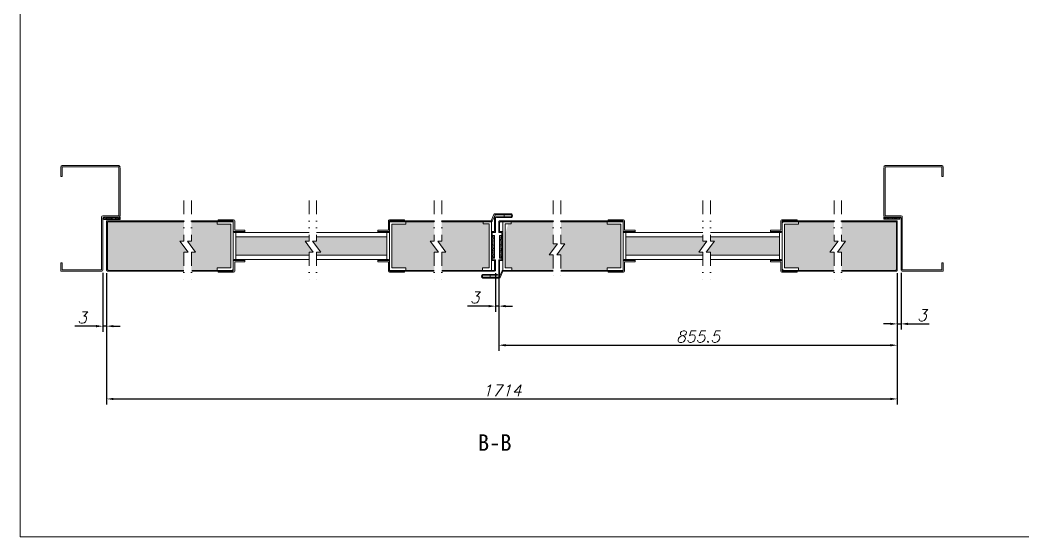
# Model space of a CAD drawing. Extents: x 840 to 463068, y -166519 to 7717.
# Drawn here: x 21054 to 24799, y -397 to 1533 of the extents above; entities that cross this region are included whole.
import ezdxf

# ---------------------------------------------------------------- set-up
doc = ezdxf.new("R2010")
doc.units = 0
doc.header["$LTSCALE"] = 4
doc.linetypes.add('DIVIDE', pattern=[31.75, 12.7, -6.35, 0, -6.35, 0, -6.35])
doc.layers.get('0').update_dxf_attribs({"linetype": 'CONTINUOUS', "lineweight": 13})
doc.layers.get('DEFPOINTS').update_dxf_attribs({"linetype": 'CONTINUOUS', "lineweight": 13})
for name, color, linetype, lineweight in [('HATCH', 6, 'CONTINUOUS', 13), ('剖断线', 2, 'DIVIDE', 13), ('填充', 6, 'CONTINUOUS', 13), ('标注', 3, 'CONTINUOUS', 13), ('粗实线', 7, 'CONTINUOUS', 30)]:
    doc.layers.add(name, color=color, linetype=linetype, lineweight=lineweight)
doc.styles.get("Standard").update_dxf_attribs({"font": ''})
doc.styles.add('仿宋', font='italic.shx')
doc.styles.get('Standard').set_extended_font_data('@FangSong_GB2312')
doc.dimstyles.new('17X-4', dxfattribs={"dimscale": 17, "dimtxt": 2.5, "dimasz": 1.5, "dimexe": 1.25, "dimexo": 0.625, "dimtad": 1, "dimlfac": 0.25, "dimdsep": 46, "dimtxsty": '仿宋', "dimcen": 2.5, "dimclrt": 7, "dimadec": 0, "dimazin": 0, "dimtfac": 1, "dimtmove": 0, "dimatfit": 3, "dimfxl": 1, "dimarcsym": 0})
pattern_1 = [(50, (-93883.7168, -57564.5312), (3.64369338, -0.31878171), [0.381, -4.191]), (355, (-93883.7168, -57564.5312), (-0.70485652, 3.82113286), [0.3048, -3.3528]), (100.451, (-93883.413, -57564.5578), (2.93885003, 3.50233376), [0.3238, -3.5618]), (46.1842, (-93883.717, -57563.515), (5.42158082, -0.84084656), [0.5715, -6.2865]), (96.6356, (-93883.265, -57563.5853), (4.7480847, 4.94851112), [0.4857, -5.3427]), (351.184, (-93883.717, -57563.515), (4.74809212, 4.94850236), [0.4572, -5.0292]), (21, (-93883.2088, -57563.7692), (3.0322976, -2.04531037), [0.381, -4.191]), (326, (-93883.2088, -57563.7692), (1.23604057, 3.68375932), [0.3048, -3.3528]), (71.4514, (-93882.956, -57563.9396), (4.26832982, 1.63845715), [0.3238, -3.5618]), (37.5, (-93883.7168, -57564.5312), (0.061772065, 1.691100777), [0, -3.31216, 0, -3.4036, 0, -3.3655]), (7.5, (-93883.7168, -57564.5312), (1.33639325, 2.003611496), [0, -1.94056, 0, -3.23596, 0, -1.2827]), (327.5, (-93884.8496, -57564.5312), (2.711811903, -0.11457488), [0, -1.27, 0, -3.9624, 0, -5.2578]), (317.5, (-93885.3576, -57564.5312), (2.962583628, 0.50852982), [0, -1.651, 0, -2.63144, 0, -3.7338])]
pattern_2 = [(50, (-93708.7168, -57564.5312), (3.64369338, -0.31878171), [0.381, -4.191]), (355, (-93708.7168, -57564.5312), (-0.70485652, 3.82113286), [0.3048, -3.3528]), (100.451, (-93708.413, -57564.5578), (2.93885003, 3.50233376), [0.3238, -3.5618]), (46.1842, (-93708.717, -57563.515), (5.42158082, -0.84084656), [0.5715, -6.2865]), (96.6356, (-93708.265, -57563.5853), (4.74808469, 4.94851112), [0.4857, -5.3427]), (351.184, (-93708.717, -57563.515), (4.74809212, 4.94850236), [0.4572, -5.0292]), (21, (-93708.2088, -57563.7692), (3.0322976, -2.04531037), [0.381, -4.191]), (326, (-93708.2088, -57563.7692), (1.23604057, 3.68375932), [0.3048, -3.3528]), (71.4514, (-93707.956, -57563.9396), (4.26832982, 1.63845715), [0.3238, -3.5618]), (37.5, (-93708.7168, -57564.5312), (0.061772065, 1.691100777), [0, -3.31216, 0, -3.4036, 0, -3.3655]), (7.5, (-93708.7168, -57564.5312), (1.33639325, 2.003611496), [0, -1.94056, 0, -3.23596, 0, -1.2827]), (327.5, (-93709.8496, -57564.5312), (2.711811903, -0.11457488), [0, -1.27, 0, -3.9624, 0, -5.2578]), (317.5, (-93710.3576, -57564.5312), (2.962583628, 0.50852982), [0, -1.651, 0, -2.63144, 0, -3.7338])]
pattern_3 = [(130, (139623.7464, -57564.5312), (-3.64369338, -0.31878171), [0.381, -4.191]), (185, (139623.7464, -57564.5312), (0.70485652, 3.82113286), [0.3048, -3.3528]), (79.549, (139623.4428, -57564.5578), (-2.93885003, 3.50233376), [0.3238, -3.5618]), (133.8158, (139623.7464, -57563.515), (-5.42158082, -0.84084656), [0.5715, -6.2865]), (83.3644, (139623.2946, -57563.5853), (-4.7480847, 4.94851112), [0.4857, -5.3427]), (188.816, (139623.7464, -57563.515), (-4.74809212, 4.94850236), [0.4572, -5.0292]), (159, (139623.2384, -57563.7692), (-3.0322976, -2.04531037), [0.381, -4.191]), (214, (139623.2384, -57563.7692), (-1.23604057, 3.68375932), [0.3048, -3.3528]), (108.5486, (139622.9857, -57563.9396), (-4.26832982, 1.63845715), [0.3238, -3.5618]), (142.5, (139623.7464, -57564.5312), (-0.061772065, 1.691100777), [0, -3.31216, 0, -3.4036, 0, -3.3655]), (172.5, (139623.7464, -57564.5312), (-1.33639325, 2.003611496), [0, -1.94056, 0, -3.23596, 0, -1.2827]), (212.5, (139624.8793, -57564.5312), (-2.711811903, -0.11457488), [0, -1.27, 0, -3.9624, 0, -5.2578]), (222.5, (139625.3873, -57564.5312), (-2.962583628, 0.50852982), [0, -1.651, 0, -2.63144, 0, -3.7338])]
pattern_4 = [(130, (139458.7464, -57564.5312), (-3.64369338, -0.31878171), [0.381, -4.191]), (185, (139458.7464, -57564.5312), (0.70485652, 3.82113286), [0.3048, -3.3528]), (79.549, (139458.4428, -57564.5578), (-2.93885003, 3.50233376), [0.3238, -3.5618]), (133.8158, (139458.7464, -57563.515), (-5.42158082, -0.84084656), [0.5715, -6.2865]), (83.3644, (139458.2946, -57563.5853), (-4.74808469, 4.94851112), [0.4857, -5.3427]), (188.816, (139458.7464, -57563.515), (-4.74809212, 4.94850236), [0.4572, -5.0292]), (159, (139458.2384, -57563.7692), (-3.0322976, -2.04531037), [0.381, -4.191]), (214, (139458.2384, -57563.7692), (-1.23604057, 3.68375932), [0.3048, -3.3528]), (108.5486, (139457.9857, -57563.9396), (-4.26832982, 1.63845715), [0.3238, -3.5618]), (142.5, (139458.7464, -57564.5312), (-0.061772065, 1.691100777), [0, -3.31216, 0, -3.4036, 0, -3.3655]), (172.5, (139458.7464, -57564.5312), (-1.33639325, 2.003611496), [0, -1.94056, 0, -3.23596, 0, -1.2827]), (212.5, (139459.8793, -57564.5312), (-2.711811903, -0.11457488), [0, -1.27, 0, -3.9624, 0, -5.2578]), (222.5, (139460.3873, -57564.5312), (-2.962583628, 0.50852982), [0, -1.651, 0, -2.63144, 0, -3.7338])]

# ---------------------------------------------------------------- blocks, each defined once
blk = doc.blocks.new('*D18')
at = {"layer": 'DEFPOINTS', "color": 0, "transparency": 16777216}
for p in [(22829.2, 598.4), (22841.2, 580), (22841.2, 464.7)]:
    blk.add_point(p, dxfattribs=at)
at = {"layer": '标注', "color": 0, "lineweight": -2, "transparency": 16777216}
for p, q in [((22829.2, 587.7), (22829.2, 443.5)), ((22841.2, 569.3), (22841.2, 443.5)), ((22803.7, 464.7), (22724.6, 464.7)), ((22841.2, 464.7), (22829.2, 464.7)), ((22866.7, 464.7), (22892.2, 464.7))]:
    blk.add_line(p, q, dxfattribs=at)
at = {"layer": '标注', "color": 0, "transparency": 16777216}
for points in [[(22803.7, 469), (22803.7, 460.5), (22829.2, 464.7)], [(22866.7, 469), (22866.7, 460.5), (22841.2, 464.7)]]:
    blk.add_solid(points, dxfattribs=at)
at = {"layer": '标注', "color": 7, "lineweight": 18, "transparency": 16777216, "insert": (22751.4, 496.6), "char_height": 42.5, "attachment_point": 5, "style": '仿宋'}
blk.add_mtext('3', dxfattribs=at)
blk = doc.blocks.new('*D19')
at = {"layer": 'DEFPOINTS', "color": 0, "transparency": 16777216}
for p in [(22841.3, 595.3), (24329.6, 598.4), (24329.6, 318.8)]:
    blk.add_point(p, dxfattribs=at)
at = {"layer": '标注', "color": 0, "lineweight": -2, "transparency": 16777216}
for p, q in [((22841.3, 584.7), (22841.3, 297.5)), ((24329.6, 587.7), (24329.6, 297.5)), ((22866.8, 318.8), (24304.1, 318.8))]:
    blk.add_line(p, q, dxfattribs=at)
at = {"layer": '标注', "color": 0, "transparency": 16777216}
for points in [[(22866.8, 323), (22866.8, 314.5), (22841.3, 318.8)], [(24304.1, 323), (24304.1, 314.5), (24329.6, 318.8)]]:
    blk.add_solid(points, dxfattribs=at)
at = {"layer": '标注', "color": 7, "lineweight": 18, "transparency": 16777216, "insert": (23585.5, 350.7), "char_height": 42.5, "attachment_point": 5, "style": '仿宋'}
blk.add_mtext('855.5', dxfattribs=at)
blk = doc.blocks.new('*D20')
at = {"layer": 'DEFPOINTS', "color": 0, "transparency": 16777216}
for p in [(21363.2, 600), (21377.2, 598.4), (21363.2, 389.9)]:
    blk.add_point(p, dxfattribs=at)
at = {"layer": '标注', "color": 0, "lineweight": -2, "transparency": 16777216}
for p, q in [((21363.2, 589.3), (21363.2, 368.7)), ((21377.2, 587.7), (21377.2, 368.7)), ((21337.7, 389.9), (21258.5, 389.9)), ((21377.2, 389.9), (21363.2, 389.9)), ((21402.7, 389.9), (21428.2, 389.9))]:
    blk.add_line(p, q, dxfattribs=at)
at = {"layer": '标注', "color": 0, "transparency": 16777216}
for points in [[(21337.7, 394.2), (21337.7, 385.7), (21363.2, 389.9)], [(21402.7, 394.2), (21402.7, 385.7), (21377.2, 389.9)]]:
    blk.add_solid(points, dxfattribs=at)
at = {"layer": '标注', "color": 7, "lineweight": 18, "transparency": 16777216, "insert": (21285.3, 421.8), "char_height": 42.5, "attachment_point": 5, "style": '仿宋'}
blk.add_mtext('3', dxfattribs=at)
blk = doc.blocks.new('*D21')
at = {"layer": 'DEFPOINTS', "color": 0, "transparency": 16777216}
for p in [(24343.7, 600), (24329.6, 598.4), (24343.7, 398.5)]:
    blk.add_point(p, dxfattribs=at)
at = {"layer": '标注', "color": 0, "lineweight": -2, "transparency": 16777216}
for p, q in [((24329.6, 587.7), (24329.6, 377.2)), ((24343.7, 589.3), (24343.7, 377.2)), ((24304.1, 398.5), (24278.6, 398.5)), ((24329.6, 398.5), (24343.7, 398.5)), ((24369.2, 398.5), (24448.3, 398.5))]:
    blk.add_line(p, q, dxfattribs=at)
at = {"layer": '标注', "color": 0, "transparency": 16777216}
for points in [[(24304.1, 402.7), (24304.1, 394.2), (24329.6, 398.5)], [(24369.2, 402.7), (24369.2, 394.2), (24343.7, 398.5)]]:
    blk.add_solid(points, dxfattribs=at)
at = {"layer": '标注', "color": 7, "lineweight": 18, "transparency": 16777216, "insert": (24421.5, 430.4), "char_height": 42.5, "attachment_point": 5, "style": '仿宋'}
blk.add_mtext('3', dxfattribs=at)
blk = doc.blocks.new('*D22')
at = {"layer": 'DEFPOINTS', "color": 0, "transparency": 16777216}
for p in [(21377.2, 421.7), (24329.6, 377.2), (24329.6, 118.3)]:
    blk.add_point(p, dxfattribs=at)
at = {"layer": '标注', "color": 0, "lineweight": -2, "transparency": 16777216}
for p, q in [((21377.2, 411.1), (21377.2, 97)), ((24329.6, 366.6), (24329.6, 97)), ((21402.7, 118.3), (24304.1, 118.3))]:
    blk.add_line(p, q, dxfattribs=at)
at = {"layer": '标注', "color": 0, "transparency": 16777216}
for points in [[(21402.7, 122.5), (21402.7, 114), (21377.2, 118.3)], [(24304.1, 122.5), (24304.1, 114), (24329.6, 118.3)]]:
    blk.add_solid(points, dxfattribs=at)
at = {"layer": '标注', "color": 7, "lineweight": 18, "transparency": 16777216, "insert": (22853.4, 150.1), "char_height": 42.5, "attachment_point": 5, "style": '仿宋'}
blk.add_mtext('1714', dxfattribs=at)

msp = doc.modelspace()

# ---------------------------------------------------------------- hatches: boundary and pattern name
at = {"layer": 'HATCH', "lineweight": 18}
h = msp.add_hatch(dxfattribs=at)
h.set_pattern_fill('AR-CONC', color=256, scale=0.0234, angle=90, style=0)
h.set_pattern_definition([(320, (27123.7748, 107313.6026), (-0.3729746, -4.26312125), [0.44577, -4.90347]), (265, (27123.7748, 107313.6026), (4.47072544, 0.82468213), [0.356616, -3.922776]), (10.451, (27123.7437, 107313.2474), (4.0977305, -3.43845454), [0.378846, -4.167306]), (316.1842, (27124.9635, 107313.6026), (-0.98379047, -6.34324956), [0.668655, -7.355205]), (6.6356, (27124.8815, 107313.074), (5.789758, -5.5552591), [0.568269, -6.250959]), (261.184, (27124.9635, 107313.6026), (5.78974776, -5.55526778), [0.534924, -5.884164]), (291, (27124.6663, 107313.0083), (-2.39301313, -3.54778819), [0.44577, -4.90347]), (236, (27124.6663, 107313.0083), (4.3099984, -1.44616746), [0.356616, -3.922776]), (341.4514, (27124.467, 107312.7126), (1.91699487, -4.99394588), [0.378846, -4.167306]), (307.5, (27123.7748, 107313.6026), (1.97858791, -0.072273316), [0, -3.8752272, 0, -3.982212, 0, -3.937635]), (277.5, (27123.7748, 107313.6026), (2.34422545, -1.563580103), [0, -2.2704552, 0, -3.7860732, 0, -1.500759]), (237.5, (27123.7748, 107314.928), (-0.13405261, -3.172819927), [0, -1.4859, 0, -4.636008, 0, -6.151626]), (227.5, (27123.7748, 107315.5224), (0.59497989, -3.466222844), [0, -1.93167, 0, -3.0787848, 0, -4.368546])])
h.paths.add_polyline_path([(21427.168, 796.59), (21427.168, 788.59), (21367.168, 788.59), (21367.168, 796.59)])
h = msp.add_hatch(dxfattribs=at)
h.set_pattern_fill('AR-CONC', color=256, scale=0.0234, angle=90, style=0)
h.set_pattern_definition([(320, (30036.1696, 107313.9868), (-0.3729746, -4.26312125), [0.44577, -4.90347]), (265, (30036.1696, 107313.9868), (4.47072544, 0.82468213), [0.356616, -3.922776]), (10.451, (30036.1385, 107313.6315), (4.0977305, -3.43845454), [0.378846, -4.167306]), (316.1842, (30037.3583, 107313.987), (-0.98379047, -6.34324956), [0.668655, -7.355205]), (6.6356, (30037.276, 107313.458), (5.789758, -5.5552591), [0.568269, -6.250959]), (261.184, (30037.358, 107313.987), (5.78974776, -5.55526778), [0.534924, -5.884164]), (291, (30037.061, 107313.3924), (-2.39301313, -3.54778819), [0.44577, -4.90347]), (236, (30037.061, 107313.3924), (4.3099984, -1.44616746), [0.356616, -3.922776]), (341.4514, (30036.8617, 107313.0968), (1.91699487, -4.99394588), [0.378846, -4.167306]), (307.5, (30036.1696, 107313.9868), (1.97858791, -0.072273316), [0, -3.8752272, 0, -3.982212, 0, -3.937635]), (277.5, (30036.1696, 107313.9868), (2.34422545, -1.563580103), [0, -2.2704552, 0, -3.7860732, 0, -1.500759]), (237.5, (30036.1696, 107315.3122), (-0.13405261, -3.172819927), [0, -1.4859, 0, -4.636008, 0, -6.151626]), (227.5, (30036.1696, 107315.9065), (0.59497989, -3.466222844), [0, -1.93167, 0, -3.0787848, 0, -4.368546])])
h.paths.add_polyline_path([(24339.562, 796.974), (24339.562, 788.974), (24279.562, 788.974), (24279.562, 796.974)])
h = msp.add_hatch(dxfattribs=at)
h.set_pattern_fill('AR-CONC', color=256, scale=0.15, style=0)
h.set_pattern_definition([(50, (-8051.972, 33.375), (27.3277, -2.390863), [2.8575, -31.4325]), (355, (-8051.972, 33.375), (-5.286424, 28.658496), [2.286, -25.146]), (100.451, (-8049.694, 33.176), (22.041375, 26.267503), [2.4285, -26.7135]), (46.1842, (-8051.97, 40.995), (40.661856, -6.30635), [4.28625, -47.14875]), (96.6356, (-8048.583, 40.47), (35.610635, 37.113833), [3.64275, -40.07025]), (351.184, (-8051.97, 40.995), (35.61069, 37.11377), [3.429, -37.719]), (21, (-8048.162, 39.09), (22.742232, -15.339828), [2.8575, -31.4325]), (326, (-8048.162, 39.09), (9.270304, 27.628195), [2.286, -25.146]), (71.4514, (-8046.266, 37.812), (32.012474, 12.288429), [2.4285, -26.7135]), (37.5, (-8051.9715, 33.375), (0.4632905, 12.6832558), [0, -24.8412, 0, -25.527, 0, -25.24125]), (7.5, (-8051.972, 33.375), (10.0229494, 15.027086), [0, -14.5542, 0, -24.2697, 0, -9.62025]), (327.5, (-8060.468, 33.375), (20.3385893, -0.8593116), [0, -9.525, 0, -29.718, 0, -39.4335]), (317.5, (-8064.278, 33.375), (22.219377, 3.813974), [0, -12.3825, 0, -19.7358, 0, -28.0035])])
h.paths.add_polyline_path([(22133.371, 655.174), (22133.371, 666.366), (22148.588, 666.366), (22118.154, 706.801), (22133.371, 706.801), (22133.371, 723.174), (21902.641, 723.174), (21896.081, 655.174)])
h.paths.add_polyline_path([(22161.461, 723.174), (22161.461, 706.801), (22146.244, 706.801), (22176.678, 666.366), (22161.461, 666.366), (22161.461, 655.174), (22423.868, 655.174), (22423.868, 723.174)])
h.paths.add_polyline_path([(21902.641, 723.174), (21859.795, 723.174), (21859.795, 655.174), (21896.081, 655.174)])
h.paths.add_polyline_path([(23316.161, 723.174), (23316.161, 655.174), (23603.569, 655.174), (23603.569, 666.366), (23588.351, 666.366), (23618.786, 706.801), (23603.569, 706.801), (23603.569, 723.174)])
h.paths.add_polyline_path([(23890.234, 655.174), (23890.234, 723.174), (23631.658, 723.174), (23631.658, 706.801), (23646.876, 706.801), (23616.441, 666.366), (23631.658, 666.366), (23631.658, 655.174)])
at = {"layer": '填充', "lineweight": 18}
h = msp.add_hatch(dxfattribs=at)
h.set_pattern_fill('AR-SAND', color=256, scale=0.0533, angle=-90, style=0)
h.set_pattern_definition([(307.5, (-225037.4126, 14819.2234), (2.608572555, 0.085281668), [0, -2.0578064, 0, -2.301494, 0, -2.1999575]), (277.5, (-225037.4126, 14819.2234), (3.820677786, -2.3959591), [0, -1.1101324, 0, -1.8547334, 0, -0.7107555]), (237.5, (-225037.4126, 14820.8886), (0.007660194, -4.215989333), [0, -0.67691, 0, -2.436876, 0, -3.181477]), (227.5, (-225037.4126, 14820.8886), (1.188213293, -4.06975589), [0, -0.338455, 0, -1.5975076, 0, -1.827657])])
h.paths.add_polyline_path([(22825.789, 728.829), (22817.214, 728.829), (22817.214, 643.503), (22825.789, 643.503)])
h = msp.add_hatch(dxfattribs=at)
h.set_pattern_fill('AR-SAND', color=256, scale=0.0533, angle=-90, style=0)
h.set_pattern_definition([(307.5, (-225009.8738, 14819.2234), (2.608572555, 0.085281668), [0, -2.0578064, 0, -2.301494, 0, -2.1999575]), (277.5, (-225009.8738, 14819.2234), (3.820677786, -2.3959591), [0, -1.1101324, 0, -1.8547334, 0, -0.7107555]), (237.5, (-225009.8738, 14820.8886), (0.007660194, -4.215989333), [0, -0.67691, 0, -2.436876, 0, -3.181477]), (227.5, (-225009.8738, 14820.8886), (1.188213293, -4.06975589), [0, -0.338455, 0, -1.5975076, 0, -1.827657])])
h.paths.add_polyline_path([(22853.327, 728.829), (22844.753, 728.829), (22844.753, 643.503), (22853.327, 643.503)])
at = {"layer": '标注', "linetype": 'ByBlock'}
h = msp.add_hatch(dxfattribs=at)
h.set_pattern_fill('HONEY', color=6, scale=5, style=0)
h.paths.add_polyline_path([(21578.033, 779.974), (21380.404, 779.974), (21380.404, 602.374, 0.41421356), (21384.404, 598.374), (21548.482, 598.374)])
h.paths.add_polyline_path([(21548.482, 598.374), (21665.902, 598.374), (21665.902, 666.366), (21681.119, 666.366), (21650.684, 706.801), (21665.902, 706.801), (21665.902, 779.974), (21578.033, 779.974)])
h.paths.add_polyline_path([(21709.209, 666.366), (21693.991, 666.366), (21693.991, 598.374), (21789.809, 598.374), (21789.809, 607.174), (21841.009, 607.174), (21841.009, 771.174), (21789.809, 771.174), (21789.809, 779.974), (21693.991, 779.974), (21693.991, 706.801), (21678.774, 706.801)])
h.paths.add_polyline_path([(22805.787, 771.835), (22783.226, 771.835), (22783.226, 779.974), (22628.765, 779.974), (22628.765, 706.801), (22613.548, 706.801), (22643.982, 666.366), (22628.765, 666.366), (22628.765, 598.374), (22780.368, 598.374), (22780.368, 607.264), (22805.778, 607.264)])
h.paths.add_polyline_path([(22585.458, 706.801), (22600.675, 706.801), (22600.675, 779.974), (22493.855, 779.974), (22493.855, 771.174), (22442.655, 771.174), (22442.655, 607.174), (22493.855, 607.174), (22493.855, 598.374), (22600.675, 598.374), (22600.675, 666.366), (22615.892, 666.366)])
h.paths.add_polyline_path([(22864.764, 607.264), (22890.174, 607.264), (22890.174, 598.374), (23045.181, 598.374), (23045.181, 656.366), (23029.964, 656.366), (23060.398, 696.801), (23045.181, 696.801), (23045.181, 779.974), (22887.316, 779.974), (22887.316, 771.909), (22876.778, 771.909), (22864.758, 730.491)])
h.paths.add_polyline_path([(23246.175, 598.374), (23246.175, 607.174), (23297.375, 607.174), (23297.375, 771.174), (23246.175, 771.174), (23246.175, 779.974), (23073.271, 779.974), (23073.271, 696.801), (23088.488, 696.801), (23058.054, 656.366), (23073.271, 656.366), (23073.271, 598.374)])
h.paths.add_polyline_path([(23909.021, 607.174), (23960.221, 607.174), (23960.221, 598.374), (24093.35, 598.374), (24093.35, 666.366), (24078.132, 666.366), (24108.567, 706.801), (24093.35, 706.801), (24093.35, 779.974), (23960.221, 779.974), (23960.221, 771.174), (23909.021, 771.174)])
h.paths.add_polyline_path([(24136.657, 706.801), (24106.222, 666.366), (24121.439, 666.366), (24121.439, 598.374), (24255.218, 598.374), (24322.418, 598.374, 0.41421356), (24326.418, 602.374), (24326.418, 779.974), (24121.439, 779.974), (24121.439, 706.801)])
at = {"layer": '标注', "lineweight": 18}
h = msp.add_hatch(dxfattribs=at)
h.set_pattern_fill('AR-CONC', color=6, scale=0.02, style=0)
h.set_pattern_definition(pattern_4)
edge = h.paths.add_edge_path()
edge.add_line((21855.964, 743.174), (21893.682, 743.174))
edge.add_line((21855.964, 743.174), (21853.796, 739.174))
edge.add_line((21853.809, 739.174), (21893.682, 739.174))
edge.add_line((21893.682, 743.174), (21893.682, 739.174))
h = msp.add_hatch(dxfattribs=at)
h.set_pattern_fill('AR-CONC', color=6, scale=0.02, style=0)
h.set_pattern_definition(pattern_3)
h.paths.add_polyline_path([(22428.888, 743.174), (22389.319, 743.174), (22389.319, 739.174), (22429.855, 739.174)])
h = msp.add_hatch(dxfattribs=at)
h.set_pattern_fill('AR-CONC', color=6, scale=0.02, style=0)
h.set_pattern_definition(pattern_1)
h.paths.add_polyline_path([(23311.142, 743.174), (23350.711, 743.174), (23350.711, 739.174), (23310.175, 739.174)])
h = msp.add_hatch(dxfattribs=at)
h.set_pattern_fill('AR-CONC', color=6, scale=0.02, style=0)
h.set_pattern_definition(pattern_2)
edge = h.paths.add_edge_path()
edge.add_line((23894.066, 743.174), (23856.348, 743.174))
edge.add_line((23894.066, 743.174), (23896.234, 739.174))
edge.add_line((23896.221, 739.174), (23856.348, 739.174))
edge.add_line((23856.348, 743.174), (23856.348, 739.174))
h = msp.add_hatch(dxfattribs=at)
h.set_pattern_fill('AR-CONC', color=6, scale=0.02, style=0)
h.set_pattern_definition(pattern_4)
edge = h.paths.add_edge_path()
edge.add_line((21855.964, 635.174), (21893.682, 635.174))
edge.add_line((21855.964, 635.174), (21853.796, 639.174))
edge.add_line((21853.809, 639.174), (21893.682, 639.174))
edge.add_line((21893.682, 635.174), (21893.682, 639.174))
h = msp.add_hatch(dxfattribs=at)
h.set_pattern_fill('AR-CONC', color=6, scale=0.02, style=0)
h.set_pattern_definition(pattern_3)
h.paths.add_polyline_path([(22428.888, 635.174), (22389.319, 635.174), (22389.319, 639.174), (22429.855, 639.174)])
h = msp.add_hatch(dxfattribs=at)
h.set_pattern_fill('AR-CONC', color=6, scale=0.02, style=0)
h.set_pattern_definition(pattern_1)
h.paths.add_polyline_path([(23311.142, 635.174), (23350.711, 635.174), (23350.711, 639.174), (23310.175, 639.174)])
h = msp.add_hatch(dxfattribs=at)
h.set_pattern_fill('AR-CONC', color=6, scale=0.02, style=0)
h.set_pattern_definition(pattern_2)
edge = h.paths.add_edge_path()
edge.add_line((23894.066, 635.174), (23856.348, 635.174))
edge.add_line((23894.066, 635.174), (23896.234, 639.174))
edge.add_line((23896.221, 639.174), (23856.348, 639.174))
edge.add_line((23856.348, 635.174), (23856.348, 639.174))

# ---------------------------------------------------------------- linework, layer by layer
at = {"color": 0, "lineweight": 18}
for p, q in [((22826.014, 797.574), (22826.014, 742.974)), ((22829.214, 794.374), (22829.214, 739.774)), ((21377.204, 783.174), (21377.204, 599.174)), ((21380.404, 779.974), (21380.404, 602.374)), ((22841.327, 779.174), (22841.327, 739.774)), ((22844.527, 775.974), (22844.527, 742.974)), ((24326.418, 779.974), (24326.418, 602.374)), ((24329.618, 783.174), (24329.618, 599.174)), ((22814.014, 634.574), (22814.014, 742.974)), ((22814.014, 742.974), (22826.014, 742.974)), ((22817.214, 637.774), (22817.214, 739.774)), ((22817.214, 739.774), (22829.214, 739.774)), ((22829.214, 637.774), (22817.214, 637.774)), ((22829.214, 637.774), (22829.214, 598.374)), ((22841.327, 637.774), (22841.327, 583.974)), ((22826.014, 634.574), (22814.014, 634.574)), ((22826.014, 634.574), (22826.014, 598.374)), ((22844.527, 634.574), (22844.527, 576.774)), ((21053.956, -396.839), (27898.744, -396.839))]:
    msp.add_line(p, q, dxfattribs=at)
for points in [[(22841.327, 637.774), (22853.327, 637.774), (22853.327, 739.774), (22841.327, 739.774)], [(22844.527, 634.574), (22856.527, 634.574), (22856.527, 742.974), (22844.527, 742.974)]]:
    msp.add_lwpolyline(points, dxfattribs=at)
at = {"layer": '剖断线', "lineweight": 18}
for p, q in [((21665.902, 858.588), (21665.902, 706.801)), ((21693.991, 858.588), (21693.991, 706.801)), ((22133.371, 858.588), (22133.371, 706.801)), ((22161.461, 858.588), (22161.461, 706.801)), ((22600.675, 858.588), (22600.675, 706.801)), ((22628.765, 858.588), (22628.765, 706.801)), ((23045.181, 858.588), (23045.181, 696.801)), ((23073.271, 858.588), (23073.271, 696.801)), ((23603.569, 858.588), (23603.569, 706.801)), ((23631.658, 858.588), (23631.658, 706.801)), ((24093.35, 858.588), (24093.35, 706.801)), ((24121.439, 858.588), (24121.439, 706.801)), ((21665.902, 706.801), (21650.684, 706.801)), ((21650.684, 706.801), (21681.119, 666.366)), ((21693.991, 706.801), (21678.774, 706.801)), ((21678.774, 706.801), (21709.209, 666.366)), ((22133.371, 706.801), (22118.154, 706.801)), ((22118.154, 706.801), (22148.588, 666.366)), ((22161.461, 706.801), (22146.244, 706.801)), ((22146.244, 706.801), (22176.678, 666.366)), ((22600.675, 706.801), (22585.458, 706.801)), ((22585.458, 706.801), (22615.892, 666.366)), ((22628.765, 706.801), (22613.548, 706.801)), ((22613.548, 706.801), (22643.982, 666.366)), ((23060.398, 696.801), (23029.964, 656.366)), ((23045.181, 696.801), (23060.398, 696.801)), ((23088.488, 696.801), (23058.054, 656.366)), ((23073.271, 696.801), (23088.488, 696.801)), ((23618.786, 706.801), (23588.351, 666.366)), ((23603.569, 706.801), (23618.786, 706.801)), ((23646.876, 706.801), (23616.441, 666.366)), ((23631.658, 706.801), (23646.876, 706.801)), ((24108.567, 706.801), (24078.132, 666.366)), ((24093.35, 706.801), (24108.567, 706.801)), ((24136.657, 706.801), (24106.222, 666.366)), ((24121.439, 706.801), (24136.657, 706.801)), ((21681.119, 666.366), (21665.902, 666.366)), ((21665.902, 666.366), (21665.902, 564.142)), ((21709.209, 666.366), (21693.991, 666.366)), ((21693.991, 666.366), (21693.991, 564.142)), ((22148.588, 666.366), (22133.371, 666.366)), ((22133.371, 666.366), (22133.371, 564.142)), ((22176.678, 666.366), (22161.461, 666.366)), ((22161.461, 666.366), (22161.461, 564.142)), ((22615.892, 666.366), (22600.675, 666.366)), ((22600.675, 666.366), (22600.675, 564.142)), ((22643.982, 666.366), (22628.765, 666.366)), ((22628.765, 666.366), (22628.765, 564.142)), ((23029.964, 656.366), (23045.181, 656.366)), ((23045.181, 656.366), (23045.181, 564.142)), ((23058.054, 656.366), (23073.271, 656.366)), ((23073.271, 656.366), (23073.271, 564.142)), ((23588.351, 666.366), (23603.569, 666.366)), ((23603.569, 666.366), (23603.569, 564.142)), ((23616.441, 666.366), (23631.658, 666.366)), ((23631.658, 666.366), (23631.658, 564.142)), ((24078.132, 666.366), (24093.35, 666.366)), ((24093.35, 666.366), (24093.35, 564.142)), ((24106.222, 666.366), (24121.439, 666.366)), ((24121.439, 666.366), (24121.439, 564.142))]:
    msp.add_line(p, q, dxfattribs=at)
at = {"layer": '标注', "color": 0, "lineweight": 18}
for p, q in [((21367.168, 796.59), (21427.177, 796.59)), ((21427.177, 788.59), (21427.177, 796.59)), ((24279.562, 796.974), (24339.572, 796.974)), ((24339.572, 788.974), (24339.572, 796.974)), ((21853.809, 743.174), (21855.964, 743.174)), ((21853.809, 743.174), (21853.809, 739.174)), ((21893.682, 747.874), (21855.538, 747.874)), ((21855.538, 747.874), (21855.538, 747.874)), ((21893.682, 743.174), (21893.682, 747.874)), ((22389.319, 747.874), (22429.165, 747.874)), ((22389.319, 743.174), (22389.319, 747.867)), ((22429.165, 747.874), (22429.165, 747.874)), ((22429.855, 739.174), (22431.034, 739.174)), ((23310.175, 739.174), (23308.996, 739.174)), ((23350.711, 747.874), (23310.864, 747.874)), ((23310.864, 747.874), (23310.864, 747.874)), ((23350.711, 743.174), (23350.711, 747.867)), ((23856.348, 743.174), (23856.348, 747.874)), ((23856.348, 747.874), (23894.491, 747.874)), ((23896.221, 743.174), (23894.066, 743.174)), ((23894.491, 747.874), (23894.491, 747.874)), ((23896.221, 743.174), (23896.221, 739.174)), ((21853.796, 635.182), (21853.809, 639.174)), ((22429.855, 639.174), (22429.855, 635.174)), ((23310.175, 639.174), (23310.175, 635.174)), ((23896.234, 635.182), (23896.221, 639.174)), ((21853.796, 635.182), (21855.964, 635.174)), ((21893.682, 630.442), (21855.564, 630.442)), ((21893.682, 635.174), (21893.682, 630.436)), ((22389.319, 635.174), (22389.319, 630.442)), ((22389.319, 630.442), (22429.192, 630.442)), ((22429.855, 635.174), (22428.888, 635.174)), ((23310.175, 635.174), (23311.142, 635.174)), ((23350.711, 630.442), (23310.837, 630.442)), ((23350.711, 635.174), (23350.711, 630.442)), ((23856.348, 635.174), (23856.348, 630.436)), ((23856.348, 630.442), (23894.466, 630.442)), ((23896.234, 635.182), (23894.066, 635.174))]:
    msp.add_line(p, q, dxfattribs=at)
at = {"layer": '标注', "color": 0, "linetype": 'ByBlock', "lineweight": 18}
for p, q in [((21855.538, 747.874), (21855.538, 783.174)), ((22429.165, 747.874), (22429.165, 783.174)), ((23310.864, 747.874), (23310.864, 783.174)), ((23894.491, 747.874), (23894.491, 783.174)), ((22431.034, 739.174), (22431.034, 743.174)), ((23308.996, 739.174), (23308.996, 743.174)), ((21210.977, 625.825), (21206.177, 625.825)), ((21855.564, 630.442), (21855.564, 595.174)), ((22429.192, 630.442), (22429.192, 595.174)), ((23310.837, 630.442), (23310.837, 595.174)), ((23894.466, 630.442), (23894.466, 595.174)), ((24495.876, 625.825), (24500.676, 625.825))]:
    msp.add_line(p, q, dxfattribs=at)
at = {"layer": '标注', "lineweight": 18}
for p, q in [((22783.226, 779.904), (22814.015, 779.904)), ((22783.226, 771.835), (22783.226, 779.904)), ((22805.787, 771.835), (22783.226, 771.835)), ((22805.778, 607.264), (22805.787, 771.835)), ((22814.015, 779.904), (22814.006, 598.374)), ((22887.316, 779.978), (22856.527, 779.978)), ((22856.527, 779.978), (22856.536, 598.374)), ((22864.764, 607.264), (22864.755, 771.909)), ((22864.755, 771.909), (22887.316, 771.909)), ((22887.316, 771.909), (22887.316, 779.978)), ((22780.368, 598.374), (22780.368, 607.264)), ((22780.368, 607.264), (22805.778, 607.264)), ((22890.174, 607.264), (22864.764, 607.264)), ((22890.174, 598.374), (22890.174, 607.264)), ((22814.006, 598.374), (22780.368, 598.374)), ((22856.536, 598.374), (22890.174, 598.374))]:
    msp.add_line(p, q, dxfattribs=at)
at = {"layer": '标注', "color": 0, "linetype": 'ByBlock'}
for p, q in [((21358.481, 599.974), (21210.977, 599.974)), ((24348.373, 599.974), (24495.876, 599.974))]:
    msp.add_line(p, q, dxfattribs=at)
at = {"layer": '标注', "color": 0, "lineweight": 18}
for points in [[(22825.789, 643.503), (22825.789, 728.829), (22817.214, 728.829), (22817.214, 643.503)], [(22853.327, 643.503), (22853.327, 728.829), (22844.753, 728.829), (22844.753, 643.503)]]:
    msp.add_lwpolyline(points, close=True, dxfattribs=at)
at = {"layer": '标注', "color": 0, "linetype": 'DIVIDE', "lineweight": 18}
for centre, radius, start, end in [((21367.19, 792.581), 4, 90, 179.89203), ((22835.125, 798.019), 9.121, 124.074989, 182.794909), ((22833.214, 794.374), 4, 90, 180), ((24339.658, 793.014), 4, 0.10797, 90), ((22845.327, 779.174), 4, 90, 180), ((22848.527, 775.974), 4, 90, 180), ((21381.204, 599.174), 4, 180, 270), ((21384.404, 602.374), 4, 180, 270), ((24322.418, 602.374), 4, 270, 360), ((24325.618, 599.174), 4, 270, 0)]:
    msp.add_arc(centre, radius, start, end, dxfattribs=at)
at = {"layer": '标注', "color": 0, "linetype": 'ByBlock', "lineweight": 18}
for centre, start, end in [((21851.538, 783.174), 0, 90), ((22433.165, 783.174), 90, 180), ((23306.864, 783.174), 0, 90), ((23898.491, 783.174), 90, 180), ((21851.564, 595.174), 270, 0), ((22433.192, 595.174), 180, 270), ((22837.327, 583.974), 270, 360), ((22840.527, 576.774), 270, 360), ((23306.837, 595.174), 270, 0), ((23898.466, 595.174), 180, 270)]:
    msp.add_arc(centre, 4, start, end, dxfattribs=at)
at = {"layer": '标注', "color": 0, "lineweight": 13}
for centre, start, end in [((21359.193, 599.174), 270, 0), ((24347.66, 599.174), 180, 270)]:
    msp.add_arc(centre, 4, start, end, dxfattribs=at)
at = {"layer": '粗实线', "lineweight": 18}
for p, q in [((21053.956, 4535.257), (21053.956, -396.839)), ((21362.47, 801.381), (21422.506, 801.381)), ((21367.16, 796.581), (21422.506, 796.581)), ((21367.168, 796.59), (21367.168, 788.59)), ((21427.177, 788.59), (21367.168, 788.59)), ((21367.168, 788.59), (21427.177, 788.59)), ((21851.538, 787.174), (21793.809, 787.174)), ((21793.809, 787.174), (21793.809, 783.174)), ((22433.165, 787.174), (22489.855, 787.174)), ((22489.855, 787.174), (22489.855, 783.174)), ((22823.128, 806.955), (22813.667, 783.174)), ((22824.927, 799.3), (22816.554, 781.793)), ((22888.414, 808.774), (22826.014, 808.774)), ((22888.414, 805.574), (22828.535, 805.574)), ((22833.214, 795.174), (22833.214, 798.374)), ((22888.414, 798.374), (22833.214, 798.374)), ((22888.414, 795.174), (22833.214, 795.174)), ((22861.214, 805.574), (22861.214, 798.374)), ((23306.864, 787.174), (23250.175, 787.174)), ((23250.175, 787.174), (23250.175, 783.174)), ((23898.491, 787.174), (23956.221, 787.174)), ((23956.221, 787.174), (23956.221, 783.174)), ((24279.562, 796.974), (24279.562, 788.974)), ((24339.572, 788.974), (24279.562, 788.974)), ((24279.562, 788.974), (24339.572, 788.974)), ((24344.348, 801.814), (24284.362, 801.814)), ((24339.658, 797.014), (24284.362, 797.014)), ((21665.902, 783.174), (21377.204, 783.174)), ((21380.404, 779.974), (21665.902, 779.974)), ((21665.902, 779.974), (21426.404, 779.974)), ((21665.902, 779.974), (21426.404, 779.974)), ((21693.813, 783.174), (21849.809, 783.174)), ((21849.809, 779.974), (21693.813, 779.974)), ((21693.813, 779.974), (21794.329, 779.974)), ((21693.813, 779.974), (21794.329, 779.974)), ((21845.009, 779.974), (21693.813, 779.974)), ((21789.809, 771.174), (21789.809, 779.974)), ((21789.809, 771.169), (21789.809, 779.974)), ((21789.809, 771.174), (21841.009, 771.174)), ((21841.009, 607.174), (21841.009, 771.174)), ((21849.809, 783.174), (21849.809, 779.974)), ((21849.809, 779.974), (21849.809, 598.374)), ((22600.675, 783.174), (22433.855, 783.174)), ((22433.855, 783.174), (22433.855, 779.974)), ((22433.855, 779.974), (22600.675, 779.974)), ((22433.855, 779.974), (22433.855, 595.174)), ((22438.655, 779.974), (22600.675, 779.974)), ((22493.855, 771.174), (22442.655, 771.174)), ((22442.655, 607.174), (22442.655, 771.174)), ((22600.675, 779.974), (22489.335, 779.974)), ((22600.675, 779.974), (22489.335, 779.974)), ((22493.855, 771.174), (22493.855, 779.974)), ((22493.855, 771.169), (22493.855, 779.974)), ((22813.667, 783.174), (22628.765, 783.174)), ((22628.765, 779.974), (22813.667, 779.974)), ((22813.667, 779.974), (22628.765, 779.974)), ((22813.667, 779.974), (22628.765, 779.974)), ((22628.765, 779.974), (22813.667, 779.974)), ((23045.181, 783.174), (22845.327, 783.174)), ((22848.527, 779.974), (23045.181, 779.974)), ((23073.271, 783.174), (23306.175, 783.174)), ((23306.175, 779.974), (23073.271, 779.974)), ((23073.271, 779.974), (23250.695, 779.974)), ((23073.271, 779.974), (23250.695, 779.974)), ((23301.375, 779.974), (23073.271, 779.974)), ((23246.175, 771.174), (23246.175, 779.974)), ((23246.175, 771.169), (23246.175, 779.974)), ((23246.175, 771.174), (23297.375, 771.174)), ((23297.375, 607.174), (23297.375, 771.174)), ((23306.175, 783.174), (23306.175, 779.974)), ((23306.175, 779.974), (23306.175, 595.174)), ((24093.35, 783.174), (23900.221, 783.174)), ((23900.221, 783.174), (23900.221, 779.974)), ((23900.221, 779.974), (24093.35, 779.974)), ((23900.221, 779.974), (23900.221, 598.374)), ((23905.021, 779.974), (24093.35, 779.974)), ((23960.221, 771.174), (23909.021, 771.174)), ((23909.021, 607.174), (23909.021, 771.174)), ((24093.35, 779.974), (23955.701, 779.974)), ((24093.35, 779.974), (23955.701, 779.974)), ((23960.221, 771.174), (23960.221, 779.974)), ((23960.221, 771.169), (23960.221, 779.974)), ((24121.439, 783.174), (24329.618, 783.174)), ((24321.618, 779.974), (24121.439, 779.974)), ((24121.439, 779.974), (24280.418, 779.974)), ((24121.439, 779.974), (24280.418, 779.974)), ((24326.418, 779.974), (24121.439, 779.974)), ((21853.809, 739.174), (21893.682, 739.174)), ((21855.964, 743.174), (21893.682, 743.174)), ((22133.371, 739.174), (21859.795, 739.174)), ((21859.795, 639.174), (21859.795, 739.174)), ((22133.371, 723.174), (21859.795, 723.174)), ((21893.682, 743.174), (21893.682, 739.174)), ((22161.461, 739.174), (22423.868, 739.174)), ((22161.461, 723.174), (22423.868, 723.174)), ((22389.319, 743.174), (22389.319, 739.174)), ((22429.855, 743.174), (22389.319, 743.174)), ((22429.855, 739.174), (22389.319, 739.174)), ((22423.868, 639.174), (22423.868, 739.174)), ((23310.175, 743.174), (23350.711, 743.174)), ((23310.175, 739.174), (23350.711, 739.174)), ((23603.569, 739.174), (23316.161, 739.174)), ((23316.161, 639.174), (23316.161, 739.174)), ((23603.569, 723.174), (23316.161, 723.174)), ((23350.711, 743.174), (23350.711, 739.174)), ((23631.658, 739.174), (23890.234, 739.174)), ((23631.658, 723.174), (23890.234, 723.174)), ((23856.348, 743.174), (23856.348, 739.174)), ((23894.066, 743.174), (23856.348, 743.174)), ((23896.221, 739.174), (23856.348, 739.174)), ((23890.234, 639.174), (23890.234, 739.174)), ((21853.809, 639.174), (21893.682, 639.174)), ((22133.371, 655.174), (21859.795, 655.174)), ((22133.371, 639.174), (21859.795, 639.174)), ((21893.682, 635.174), (21893.682, 639.174)), ((22161.461, 655.174), (22423.868, 655.174)), ((22161.461, 639.174), (22423.868, 639.174)), ((22389.319, 635.174), (22389.319, 639.174)), ((22429.855, 639.174), (22389.319, 639.174)), ((23310.175, 639.174), (23350.711, 639.174)), ((23603.569, 655.174), (23316.161, 655.174)), ((23603.569, 639.174), (23316.161, 639.174)), ((23350.711, 635.174), (23350.711, 639.174)), ((23631.658, 655.174), (23890.234, 655.174)), ((23631.658, 639.174), (23890.234, 639.174)), ((23896.221, 639.174), (23856.348, 639.174)), ((23856.348, 635.174), (23856.348, 639.174)), ((21206.177, 625.825), (21206.177, 595.174)), ((21210.977, 625.825), (21210.977, 599.974)), ((21319.854, 599.974), (21358.448, 599.974)), ((21789.809, 598.374), (21789.809, 607.174)), ((21789.809, 607.174), (21841.009, 607.174)), ((21789.809, 598.374), (21789.809, 607.174)), ((21855.964, 635.174), (21893.682, 635.174)), ((22428.888, 635.174), (22389.319, 635.174)), ((22493.855, 607.174), (22442.655, 607.174)), ((22493.855, 598.374), (22493.855, 607.174)), ((22493.855, 598.374), (22493.855, 607.174)), ((23246.175, 598.374), (23246.175, 607.174)), ((23246.175, 607.174), (23297.375, 607.174)), ((23246.175, 598.374), (23246.175, 607.174)), ((23311.142, 635.174), (23350.711, 635.174)), ((23894.066, 635.174), (23856.348, 635.174)), ((23960.221, 607.174), (23909.021, 607.174)), ((23960.221, 598.374), (23960.221, 607.174)), ((23960.221, 598.374), (23960.221, 607.174)), ((24387.541, 599.974), (24348.375, 599.974)), ((24495.876, 625.825), (24495.876, 599.974)), ((24500.676, 625.825), (24500.676, 595.174)), ((21206.177, 595.174), (21359.193, 595.174)), ((21321.878, 595.174), (21359.161, 595.174)), ((21381.204, 595.174), (21665.902, 595.174)), ((21384.404, 598.374), (21665.902, 598.374)), ((21451.604, 598.374), (21665.902, 598.374)), ((21849.809, 598.374), (21694.813, 598.374)), ((21789.809, 598.374), (21694.813, 598.374)), ((21849.809, 595.174), (21694.813, 595.174)), ((21793.809, 591.174), (21793.809, 595.174)), ((21851.564, 591.174), (21793.809, 591.174)), ((21849.809, 598.374), (21849.809, 595.174)), ((22433.192, 591.174), (22489.855, 591.174)), ((22433.855, 598.374), (22600.675, 598.374)), ((22433.855, 595.174), (22600.675, 595.174)), ((22489.855, 591.174), (22489.855, 595.174)), ((22628.765, 598.374), (22826.014, 598.374)), ((22628.765, 595.174), (22826.014, 595.174)), ((22782.014, 583.174), (22837.214, 583.174)), ((22782.014, 579.974), (22837.327, 579.974)), ((22782.014, 572.774), (22840.527, 572.774)), ((22782.014, 569.574), (22844.414, 569.574)), ((22809.214, 572.774), (22809.214, 579.974)), ((22837.214, 579.974), (22837.214, 583.174)), ((22845.502, 579.048), (22853.875, 596.555)), ((22847.301, 571.393), (22856.762, 595.174)), ((22856.762, 598.374), (23045.181, 598.374)), ((22856.762, 595.174), (23045.181, 595.174)), ((23306.175, 598.374), (23073.271, 598.374)), ((23306.175, 595.174), (23073.271, 595.174)), ((23250.175, 591.174), (23250.175, 595.174)), ((23306.837, 591.174), (23250.175, 591.174)), ((23898.466, 591.174), (23956.221, 591.174)), ((23900.221, 598.374), (24093.35, 598.374)), ((23900.221, 598.374), (23900.221, 595.174)), ((23900.221, 595.174), (24093.35, 595.174)), ((23956.221, 591.174), (23956.221, 595.174)), ((23960.221, 598.374), (24093.35, 598.374)), ((24322.418, 598.374), (24121.439, 598.374)), ((24255.218, 598.374), (24121.439, 598.374)), ((24325.618, 595.174), (24121.439, 595.174)), ((24500.676, 595.174), (24347.66, 595.174)), ((24385.517, 595.174), (24347.662, 595.174))]:
    msp.add_line(p, q, dxfattribs=at)
at = {"layer": '粗实线', "lineweight": 13}
for p, q in [((21205.781, 984.374), (21205.781, 949.174)), ((21205.781, 982.374), (21205.781, 949.174)), ((21210.581, 989.174), (21422.489, 989.174)), ((21210.581, 984.374), (21210.581, 949.174)), ((21210.581, 984.374), (21422.489, 984.374)), ((21210.581, 982.374), (21210.581, 949.174)), ((21212.581, 989.174), (21420.489, 989.174)), ((21212.581, 984.374), (21420.489, 984.374)), ((21422.489, 984.374), (21422.506, 801.381)), ((21427.289, 982.374), (21427.302, 801.381)), ((24279.565, 982.374), (24279.562, 801.805)), ((24284.365, 984.374), (24284.362, 801.814)), ((24496.273, 989.174), (24284.365, 989.174)), ((24496.273, 984.374), (24284.365, 984.374)), ((24494.273, 989.174), (24286.365, 989.174)), ((24494.273, 984.374), (24286.365, 984.374)), ((24496.273, 984.374), (24496.273, 949.174)), ((24496.273, 982.374), (24496.273, 949.174)), ((24501.073, 984.374), (24501.073, 949.174)), ((24501.073, 982.374), (24501.073, 949.174)), ((21205.781, 949.174), (21210.581, 949.174)), ((21205.781, 949.174), (21210.581, 949.174)), ((24501.073, 949.174), (24496.273, 949.174)), ((24501.073, 949.174), (24496.273, 949.174)), ((21358.481, 599.974), (21358.5, 797.389)), ((21363.193, 599.174), (21363.191, 792.588)), ((24343.66, 599.174), (24343.658, 793.021)), ((24348.373, 599.974), (24348.37, 797.821))]:
    msp.add_line(p, q, dxfattribs=at)
for centre, start, end in [((21210.581, 984.374), 90, 180), ((21422.489, 984.374), 0, 90), ((24284.365, 984.374), 90, 180), ((24496.273, 984.374), 0, 90)]:
    msp.add_arc(centre, 4.8, start, end, dxfattribs=at)
at = {"layer": '粗实线', "lineweight": 18}
for centre, radius, start, end in [((21362.5, 797.381), 4, 90, 179.887871), ((21422.506, 801.381), 4.8, 270, 0), ((22826.014, 805.574), 3.2, 90, 154.440035), ((22835.68, 797.29), 10.939, 130.775772, 169.414284), ((22885.998, 801.974), 7.217, 289.564814, 70.435186), ((22885.164, 801.974), 4.85, 312.075022, 47.924978), ((24284.362, 801.814), 4.8, 180, 270), ((24344.348, 797.814), 4, 0.112129, 90), ((21845.009, 775.174), 4.8, 0, 90), ((22438.655, 775.174), 4.8, 90, 180), ((22813.667, 783.174), 3.2, 270, 334.440035), ((23301.375, 775.174), 4.8, 0, 90), ((23905.021, 775.174), 4.8, 90, 180), ((21853.809, 747.174), 4, 180, 270), ((22429.855, 747.174), 4, 270, 0), ((23310.175, 747.174), 4, 180, 270), ((23896.221, 747.174), 4, 270, 0), ((21845.009, 603.174), 4.8, 270, 0), ((21853.809, 631.174), 4, 90, 180), ((22429.855, 631.174), 4, 0, 90), ((23310.175, 631.174), 4, 90, 180), ((23896.221, 631.174), 4, 0, 90), ((23905.021, 603.174), 4.8, 180, 270), ((22784.431, 576.374), 7.217, 109.564814, 250.435186), ((22785.264, 576.374), 4.85, 132.075022, 227.924978), ((22826.014, 598.374), 3.2, 270, 0), ((22834.749, 581.058), 10.939, 310.775772, 349.414284), ((22844.414, 572.774), 3.2, 270, 334.440035), ((22856.762, 595.174), 3.2, 90, 154.440035)]:
    msp.add_arc(centre, radius, start, end, dxfattribs=at)

# ---------------------------------------------------------------- texts
at = {"layer": '粗实线', "lineweight": 18, "insert": (22763.74, -13.782), "char_height": 61.5, "width": 133.38118, "attachment_point": 1}
msp.add_mtext('{\\fKaiTi_GB2312|b0|i0|c134|p49;B-B}', dxfattribs=at)

# ---------------------------------------------------------------- dimensions: what is measured, and where the dimension line sits
at = {"layer": '标注', "lineweight": 18}
for base, p1, p2, text, picture, middle in [((21363.161, 389.933), (21377.204, 598.374), (21363.161, 599.974), '3', '*D20', (21285.345, 421.808)), ((24343.662, 398.5), (24329.618, 598.374), (24343.662, 599.974), '3', '*D21', (24421.478, 430.375)), ((24329.618, 318.795), (22841.327, 595.331), (24329.618, 598.374), '855.5', '*D19', (23585.473, 350.67))]:
    dim = msp.add_linear_dim(base=base, p1=p1, p2=p2, text=text, dimstyle='17X-4', dxfattribs=at)
    dim.commit()
    dim.dimension.update_dxf_attribs({"geometry": picture, "text_midpoint": middle})
for base, p1, p2, text, picture, middle in [((22841.214, 464.71), (22829.214, 598.374), (22841.214, 579.974), '3', '*D18', (22751.399, 464.71)), ((24329.618, 118.253), (21377.204, 421.709), (24329.618, 377.25), '1714', '*D22', (22853.411, 118.253))]:
    dim = msp.add_linear_dim(base=base, p1=p1, p2=p2, text=text, dimstyle='17X-4', dxfattribs=at)
    dim.commit()
    dim.dimension.update_dxf_attribs({"geometry": picture, "text_midpoint": middle, "dimtype": 160})

doc.saveas('drawing.dxf')
